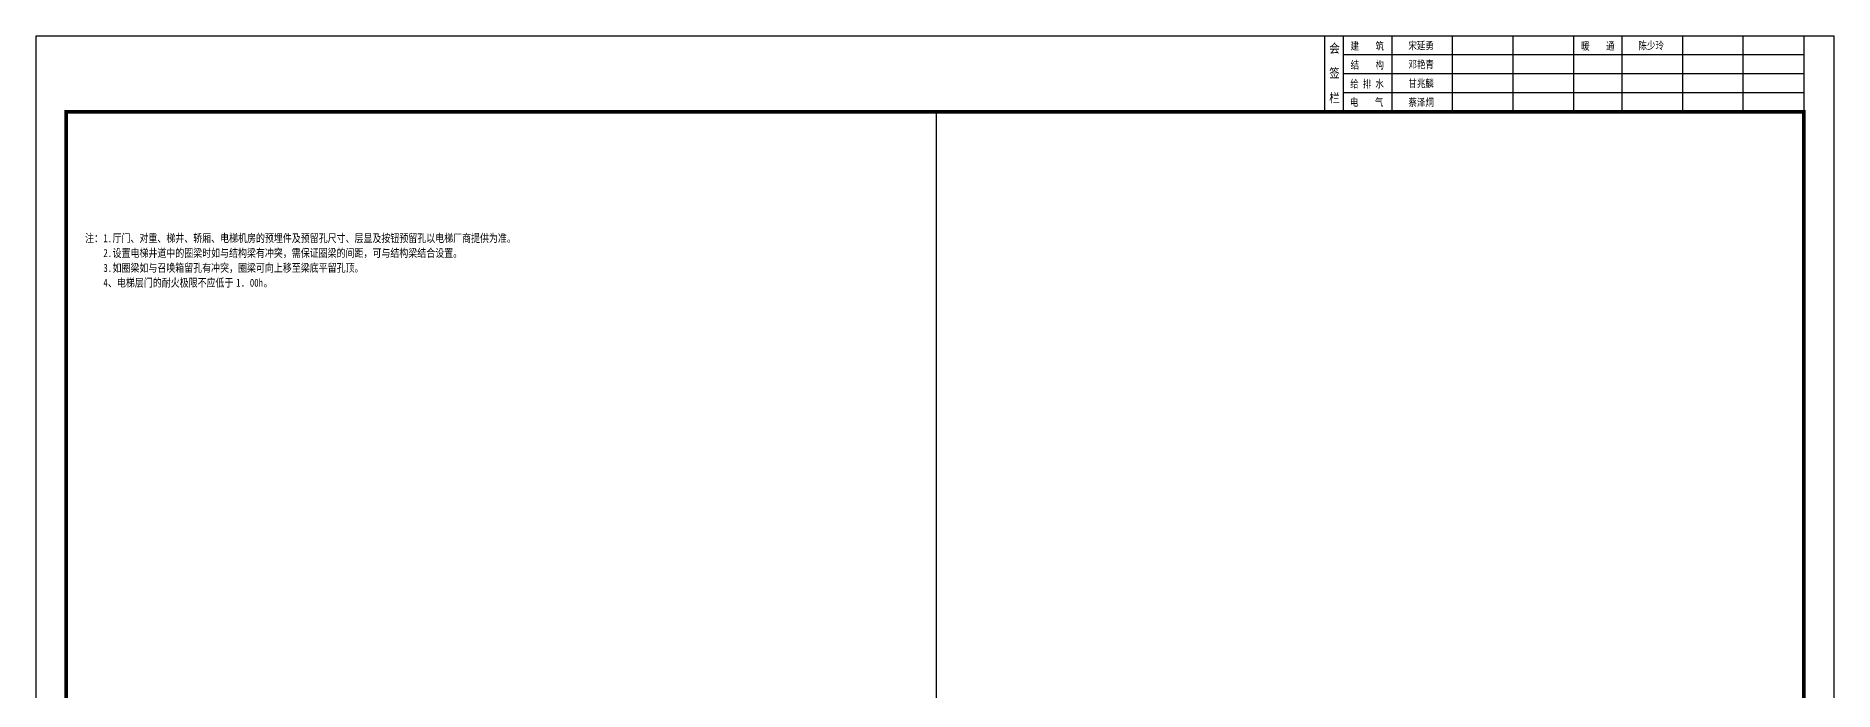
# Model space of a CAD drawing. Header units: millimetres. Extents: x 434053 to 1059003, y -2417481 to 936527.
# Drawn here: x 628801 to 658501, y -1915584 to -1904776 of the extents above; entities that cross this region are included whole.
import ezdxf
from ezdxf.enums import TextEntityAlignment as Align

# ---------------------------------------------------------------- set-up
doc = ezdxf.new("R2010")
doc.units = ezdxf.units.MM
doc.header["$LTSCALE"] = 1000
doc.header["$MEASUREMENT"] = 0
doc.layers.add('A-ANNO-TTLB', color=7, linetype='Continuous')
doc.layers.add('PUB_TEXT', color=7, linetype='Continuous')
doc.styles.add('TITXH', font='')
doc.styles.add('TITXV', font='', dxfattribs={"width": 0.8})
doc.styles.add('宋体', font='', dxfattribs={"width": 0.8})
doc.styles.get('TITXH').set_extended_font_data('@SimSun')
doc.styles.get('TITXV').set_extended_font_data('SimSun')
doc.styles.get('宋体').set_extended_font_data('SimSun')

# ---------------------------------------------------------------- blocks, each defined once
blk = doc.blocks.new('asdfadgdsh')
blk.add_lwpolyline([(0, 47550), (14325, 47550), (14325, 0), (0, 0)], close=True)
blk = doc.blocks.new('asdfgafg$titleblk$00000094')
for p, q in [((0, 25), (-158.25, 25)), ((-158.25, 0), (-158.25, 25)), ((-152, 0), (-152, 25)), ((-136, 0), (-136, 25)), ((-116, 0), (-116, 25)), ((-96, 0), (-96, 25)), ((-76, 0), (-76, 25)), ((-60, 0), (-60, 25)), ((-40, 0), (-40, 25)), ((-20, 0), (-20, 25)), ((0, 18.75), (-152, 18.75)), ((0, 12.5), (-152, 12.5)), ((0, 6.25), (-152, 6.25))]:
    blk.add_line(p, q)
blk.add_lwpolyline([(0, 25), (0, 0)])
at = {"style": 'TITXH', "width": 1.2}
blk.add_text('会  签  栏', height=2.5, rotation=270, dxfattribs=at).set_placement((-156.36, 23.03))
at = {"style": 'TITXV', "width": 0.8}
for s, p in [('建    筑', (-149.72, 20.45)), ('暖    通', (-73.55, 20.45)), ('结    构', (-149.72, 14.2)), ('给 排 水', (-149.83, 7.95)), ('电    气', (-149.94, 1.92))]:
    blk.add_text(s, height=2.5, dxfattribs=at).set_placement(p)
for tag, p in [('建筑', (-126.4, 21.84)), ('暖通', (-50.4, 21.84)), ('结构', (-126.4, 15.59)), ('给排水', (-126.4, 9.34)), ('电气', (-126.4, 3.09))]:
    blk.add_attdef(tag, text='', height=2.5, dxfattribs=at).set_placement(p, align=Align.MIDDLE_CENTER)
blk = doc.blocks.new('asdfgafgA$C15443CC7')
at = {"layer": 'A-ANNO-TTLB'}
blk.add_lwpolyline([(52200, 0), (209850, 0), (209850, 89100), (52200, 89100)], close=True, dxfattribs=at)
at = {"layer": 'A-ANNO-TTLB', "const_width": 180}
blk.add_lwpolyline([(55950, 1500), (208350, 1500), (208350, 87600), (55950, 87600)], close=True, dxfattribs=at)
at = {"layer": 'A-ANNO-TTLB', "xscale": 150, "yscale": 150, "zscale": 150, "rotation": 90}
blk.add_blockref('asdfgafg$titleblk$00000094', (55950, 87600), dxfattribs=at).add_auto_attribs({'暖通': '陈少玲', '电气': '蔡泽炯', '给排水': '甘兆麟', '结构': '邓艳青', '建筑': '宋延勇'})
blk = doc.blocks.new('asdfadfsdhg')
at = {"xscale": 0.3333333333333333, "yscale": 0.3333333333333333, "zscale": 0.3333333333333333, "rotation": 270}
blk.add_blockref('asdfgafgA$C15443CC7', (0, 69950), dxfattribs=at)

msp = doc.modelspace()

# ---------------------------------------------------------------- block references
for name, p in [('asdfadfsdhg', (628800.9, -1957326.3)), ('asdfadgdsh', (643675.9, -1953576.3))]:
    msp.add_blockref(name, p)

# ---------------------------------------------------------------- texts
at = {"layer": 'PUB_TEXT', "style": '宋体', "width": 0.8}
for s, height, p in [('注：', 132.17, (629612.4, -1908178.3)), ('1.', 132.17, (629914.9, -1908178.3)), ('厅门、对重、梯井、轿厢、电梯机房的预埋件及预留孔尺寸、层显及按钮预留孔以电梯厂商提供为准。', 132.173, (630066.1, -1908178.3)), ('2.', 132.17, (629914.9, -1908423.3)), ('设置电梯井道中的圈梁时如与结构梁有冲突，需保证圈梁的间距，可与结构梁结合设置。', 132.173, (630066.1, -1908423.3)), ('如圈梁如与召唤箱留孔有冲突，圈梁可向上移至梁底平留孔顶。', 132.173, (630066.1, -1908668.3)), ('4', 132.2, (629914.9, -1908913.3)), ('3.', 132.17, (629914.9, -1908668.3)), ('、电梯层门的耐火极限不应低于', 132.173, (629990.5, -1908913.3)), ('1', 132.2, (632107.6, -1908913.3)), ('00h', 132.17, (632334.5, -1908913.3)), ('．', 132.2, (632183.2, -1908913.3)), ('。', 132.2, (632561.3, -1908913.3))]:
    msp.add_text(s, height=height, dxfattribs=at).set_placement(p)

doc.saveas('drawing.dxf')
